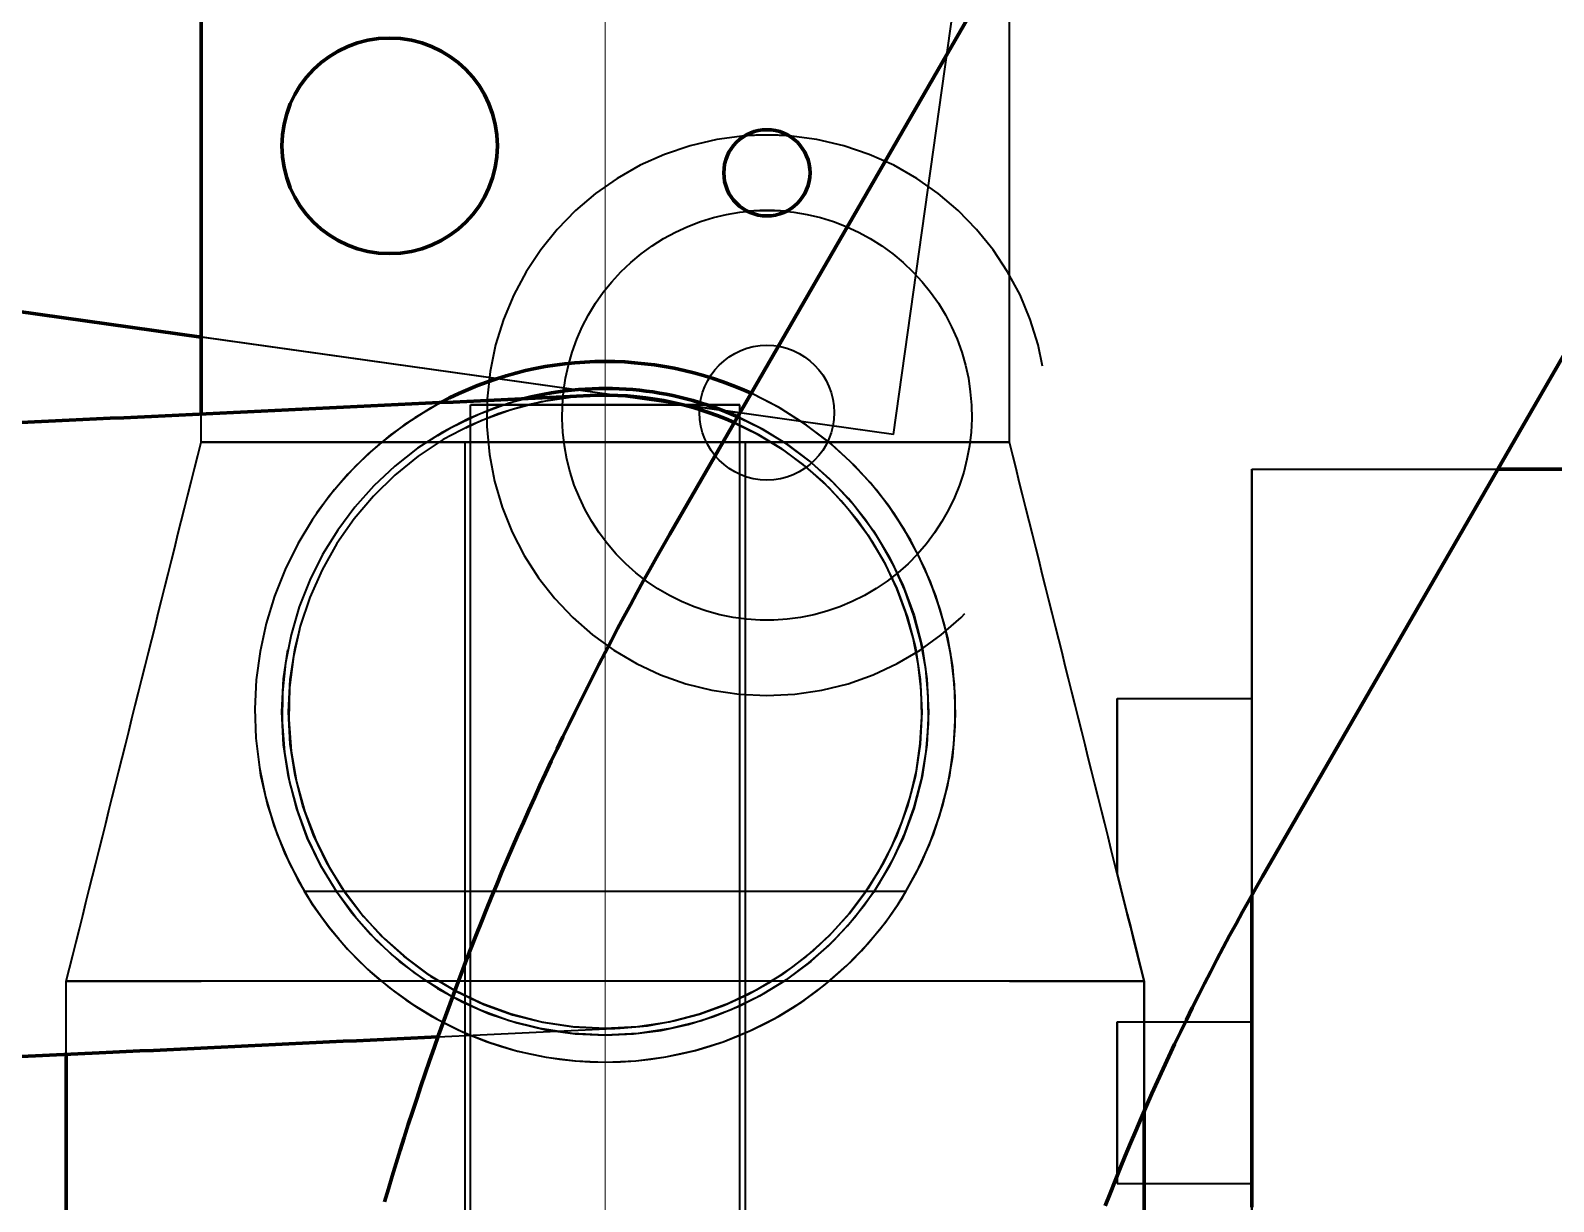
# Model space of a CAD drawing. Header units: millimetres. Extents: x 0 to 2382, y 0 to 420.
# Drawn here: x 287.28 to 292.93, y 317.12 to 321.47 of the extents above; entities that cross this region are included whole.
import ezdxf

# ---------------------------------------------------------------- set-up
doc = ezdxf.new("R2010")
doc.units = ezdxf.units.MM
doc.linetypes.add('IRAM-E-TRAZOS', pattern=[5, 4, -1])
doc.linetypes.add('IRAM-F-TRAZO-PUNTO', pattern=[20, 15, -2, 1, -2])
for name, color, linetype, lineweight in [('01-VISIBLE', 7, 'CONTINUOUS', 70), ('02-OCULTA', 4, 'IRAM-E-TRAZOS', 35), ('03-EJE', 1, 'IRAM-F-TRAZO-PUNTO', 18), ('08-FINA', 5, 'CONTINUOUS', 18)]:
    doc.layers.add(name, color=color, linetype=linetype, lineweight=lineweight)

msp = doc.modelspace()

# ---------------------------------------------------------------- linework, layer by layer
at = {"layer": '01-VISIBLE'}
for p, q in [((289.6524, 319.5971), (292.3126, 324.2047)), ((291.8521, 318.3271), (294.5124, 322.9347)), ((294.5124, 322.9347), (292.7246, 319.8382)), ((287.9125, 320.3287), (275.5583, 322.065)), ((287.9125, 320.0432), (287.9125, 321.6382)), ((287.4229, 320.0199), (278.5514, 319.598)), ((292.7246, 319.8382), (293.2125, 319.8382)), ((287.5346, 317.6726), (278.6631, 317.2506)), ((287.4125, 314.9382), (287.4125, 317.6668)), ((291.4125, 314.9382), (291.4125, 317.4567))]:
    msp.add_line(p, q, dxfattribs=at)
for points in [[(289.9288, 321.0746), (289.9289, 321.0746), (289.9289, 321.0747), (289.929, 321.0747), (289.9291, 321.0748), (289.9292, 321.0748), (289.9293, 321.0749)], [(287.4229, 320.0199), (287.4738, 320.0223), (287.5247, 320.0248), (287.5756, 320.0272), (287.6265, 320.0296), (287.6774, 320.032), (287.7283, 320.0344), (287.7792, 320.0369), (287.83, 320.0393), (287.8809, 320.0417), (287.9318, 320.0441), (287.9827, 320.0465), (288.0336, 320.049), (288.0845, 320.0514), (288.1354, 320.0538), (288.1863, 320.0562), (288.2371, 320.0586), (288.288, 320.0611), (288.3389, 320.0635), (288.3898, 320.0659), (288.4407, 320.0683), (288.4916, 320.0708), (288.5425, 320.0732), (288.5934, 320.0756), (288.6442, 320.078), (288.6951, 320.0804), (288.746, 320.0829), (288.7969, 320.0853), (288.8478, 320.0877), (288.8987, 320.0901), (288.9496, 320.0925), (289.0005, 320.095), (289.0514, 320.0974), (289.1022, 320.0998), (289.1531, 320.1022), (289.204, 320.1046), (289.2549, 320.1071), (289.3058, 320.1095), (289.3567, 320.1119)], [(288.5939, 317.1197), (288.608, 317.1677), (288.6224, 317.2156), (288.6369, 317.2635), (288.6517, 317.3112), (288.6666, 317.359), (288.6818, 317.4066), (288.6972, 317.4542), (288.7128, 317.5017), (288.7286, 317.5491), (288.7446, 317.5965), (288.7609, 317.6438), (288.7773, 317.691), (288.7939, 317.7382), (288.8108, 317.7853), (288.8279, 317.8323), (288.8452, 317.8792), (288.8626, 317.9261), (288.8803, 317.9728), (288.8982, 318.0195), (288.9163, 318.0661), (288.9347, 318.1127), (288.9532, 318.1591), (288.9719, 318.2055), (288.9908, 318.2518), (289.01, 318.298), (289.0293, 318.3441), (289.0489, 318.3901), (289.0686, 318.4361), (289.0886, 318.4819), (289.1087, 318.5277), (289.1291, 318.5734), (289.1496, 318.619), (289.1704, 318.6644), (289.1914, 318.7098), (289.2125, 318.7552), (289.2339, 318.8004), (289.2555, 318.8455), (289.2773, 318.8905), (289.2992, 318.9354), (289.3214, 318.9803), (289.3438, 319.025), (289.3663, 319.0696), (289.3891, 319.1141), (289.412, 319.1586), (289.4352, 319.2029), (289.4586, 319.2471), (289.4821, 319.2912), (289.5058, 319.3352), (289.5298, 319.3791), (289.5539, 319.4229), (289.5782, 319.4666), (289.6028, 319.5102), (289.6275, 319.5537), (289.6524, 319.5971)], [(291.2678, 317.1047), (291.286, 317.1515), (291.3045, 317.1982), (291.3232, 317.2448), (291.3422, 317.2913), (291.3615, 317.3377), (291.3811, 317.3839), (291.4009, 317.4301), (291.421, 317.4761), (291.4413, 317.522), (291.462, 317.5678), (291.4828, 317.6135), (291.504, 317.6591), (291.5254, 317.7045), (291.547, 317.7499), (291.569, 317.795), (291.5912, 317.8401), (291.6136, 317.8851), (291.6363, 317.9299), (291.6593, 317.9745), (291.6825, 318.0191), (291.7059, 318.0635), (291.7297, 318.1078), (291.7536, 318.1519), (291.7779, 318.1959), (291.8024, 318.2398), (291.8271, 318.2835), (291.8521, 318.3271)], [(291.8125, 318.2577), (291.8125, 318.2074), (291.8125, 318.1571), (291.8125, 318.1068), (291.8125, 318.0565), (291.8125, 318.0062), (291.8125, 317.9558), (291.8125, 317.9055), (291.8125, 317.8552), (291.8125, 317.8049), (291.8125, 317.7546), (291.8125, 317.7043), (291.8125, 317.654), (291.8125, 317.6036), (291.8125, 317.5533), (291.8125, 317.503), (291.8125, 317.4527), (291.8125, 317.4024), (291.8125, 317.3521), (291.8125, 317.3018), (291.8125, 317.2514), (291.8125, 317.2011), (291.8125, 317.1508), (291.8125, 317.1005)], [(287.5346, 317.6726), (287.5849, 317.675), (287.6352, 317.6774), (287.6855, 317.6798), (287.7358, 317.6821), (287.786, 317.6845), (287.8363, 317.6869), (287.8866, 317.6893), (287.9369, 317.6917), (287.9872, 317.6941), (288.0375, 317.6965), (288.0878, 317.6989), (288.1381, 317.7013), (288.1884, 317.7037), (288.2387, 317.7061), (288.289, 317.7085), (288.3393, 317.7108), (288.3895, 317.7132), (288.4398, 317.7156), (288.4901, 317.718), (288.5404, 317.7204), (288.5907, 317.7228), (288.641, 317.7252), (288.6913, 317.7276), (288.7416, 317.73), (288.7919, 317.7324)]]:
    msp.add_lwpolyline(points, dxfattribs=at)
for centre, radius in [((288.6125, 321.0382), 0.4), ((290.0125, 320.9382), 0.16)]:
    msp.add_circle(centre, radius, dxfattribs=at)
for radius, start, end in [(1.3, 65.3698, 118.0547), (1.2, 65.8188, 104.4389), (1.175, 65.9431, 92.7231)]:
    msp.add_arc((289.4125, 318.9382), radius, start, end, dxfattribs=at)
at = {"layer": '02-OCULTA'}
for p, q in [((292.3126, 324.2047), (289.6524, 319.5971)), ((290.4817, 319.9677), (275.5583, 322.065)), ((287.9125, 319.9382), (287.9125, 321.6382)), ((287.9125, 319.9382), (287.9125, 321.6382)), ((287.9125, 319.9382), (287.9125, 321.6382)), ((290.9125, 319.9382), (290.9125, 321.6382)), ((290.9125, 319.9382), (290.9125, 321.6382)), ((290.9125, 319.9382), (290.9125, 321.6382)), ((290.9125, 319.9382), (290.9125, 321.6382)), ((290.4817, 319.9677), (290.7044, 321.5521)), ((290.4817, 319.9677), (290.7044, 321.5521)), ((290.4817, 319.9677), (287.9125, 320.3287)), ((288.9125, 316.4769), (288.9125, 320.0769)), ((289.9125, 316.4769), (289.9125, 320.0769)), ((289.9125, 320.0477), (289.9125, 320.0769)), ((287.9125, 319.9382), (287.9125, 320.0432)), ((287.9125, 319.9382), (290.9125, 319.9382)), ((290.9125, 319.9382), (287.9125, 319.9382)), ((290.9125, 319.9382), (287.9125, 319.9382)), ((290.9125, 319.9382), (287.9125, 319.9382)), ((288.8925, 316.4769), (288.8925, 319.9382)), ((289.9325, 316.4769), (289.9325, 319.9382)), ((291.8125, 319.8382), (292.7246, 319.8382)), ((292.7246, 319.8382), (291.8521, 318.3271)), ((291.3125, 318.9882), (291.8125, 318.9882)), ((287.4125, 317.9382), (287.9125, 317.9382)), ((287.9125, 317.9382), (287.4125, 317.9382)), ((287.4125, 317.6668), (287.4125, 317.9382)), ((287.4125, 314.9382), (287.4125, 317.9382)), ((288.5818, 317.9382), (287.9125, 317.9382)), ((290.9125, 317.9382), (287.9125, 317.9382)), ((290.9125, 317.9382), (290.2432, 317.9382)), ((290.9125, 317.9382), (291.4125, 317.9382)), ((291.4125, 317.9382), (290.9125, 317.9382)), ((291.4125, 314.9382), (291.4125, 317.9382)), ((291.4125, 317.4567), (291.4125, 317.9382)), ((291.3125, 317.7882), (291.8125, 317.7882)), ((291.3125, 317.1882), (291.8125, 317.1882))]:
    msp.add_line(p, q, dxfattribs=at)
for points in [[(289.9414, 320.7949), (289.896, 320.8285), (289.8651, 320.8759), (289.8527, 320.931), (289.8601, 320.987), (289.8866, 321.037), (289.9288, 321.0746)], [(290.0836, 320.7949), (290.1291, 320.8286), (290.1599, 320.8761), (290.1724, 320.9313), (290.1647, 320.9874), (290.1381, 321.0374), (290.0957, 321.0749)], [(290.0125, 320.7982), (290.0627, 320.7966), (290.1127, 320.7916), (290.1623, 320.7833), (290.2112, 320.7718), (290.2593, 320.757), (290.3062, 320.7392), (290.3519, 320.7182), (290.3961, 320.6943), (290.4387, 320.6675), (290.4793, 320.638), (290.5179, 320.6058), (290.5543, 320.5712), (290.5883, 320.5342), (290.6199, 320.495), (290.6487, 320.4539), (290.6748, 320.4109), (290.698, 320.3664), (290.7182, 320.3203), (290.7353, 320.2731), (290.7493, 320.2248), (290.76, 320.1757), (290.7674, 320.126), (290.7716, 320.0759), (290.7724, 320.0257), (290.7699, 319.9755), (290.7641, 319.9255), (290.755, 319.8761), (290.7427, 319.8274), (290.7272, 319.7796), (290.7085, 319.7329), (290.6868, 319.6876), (290.6621, 319.6438), (290.6346, 319.6017), (290.6044, 319.5616), (290.5716, 319.5235), (290.5364, 319.4877), (290.4989, 319.4542), (290.4592, 319.4233), (290.4176, 319.3952), (290.3742, 319.3698), (290.3293, 319.3474), (290.2829, 319.328), (290.2354, 319.3116), (290.1869, 319.2985), (290.1376, 319.2886), (290.0878, 319.282), (290.0376, 319.2786), (289.9874, 319.2786), (289.9372, 319.282), (289.8874, 319.2886), (289.8381, 319.2985), (289.7896, 319.3116), (289.7421, 319.328), (289.6957, 319.3474), (289.6507, 319.3698), (289.6074, 319.3951), (289.5658, 319.4233), (289.5261, 319.4542), (289.4886, 319.4877), (289.4534, 319.5235), (289.4206, 319.5616), (289.3904, 319.6018), (289.3629, 319.6438), (289.3382, 319.6876), (289.3165, 319.7329), (289.2978, 319.7796), (289.2823, 319.8274), (289.2699, 319.8761), (289.2609, 319.9255), (289.2551, 319.9755), (289.2526, 320.0257), (289.2535, 320.0759), (289.2576, 320.126), (289.2651, 320.1757), (289.2758, 320.2248), (289.2897, 320.2731), (289.3068, 320.3203), (289.327, 320.3664), (289.3501, 320.411), (289.3762, 320.4539), (289.4051, 320.495), (289.4366, 320.5342), (289.4707, 320.5712), (289.5071, 320.6058), (289.5457, 320.638), (289.5864, 320.6675), (289.6289, 320.6943), (289.6731, 320.7182), (289.7188, 320.7392), (289.7657, 320.757), (289.8138, 320.7718), (289.8627, 320.7833), (289.9123, 320.7916), (289.9623, 320.7966), (290.0125, 320.7982)], [(289.4125, 320.0769), (289.3625, 320.0769), (289.3125, 320.0769), (289.2625, 320.0769), (289.2125, 320.0769), (289.1625, 320.0769), (289.1125, 320.0769), (289.0625, 320.0769), (289.0125, 320.0769), (288.9625, 320.0769), (288.9125, 320.0769)], [(288.9125, 320.0769), (288.9625, 320.0769), (289.0125, 320.0769), (289.0625, 320.0769), (289.1125, 320.0769), (289.1625, 320.0769), (289.2125, 320.0769), (289.2625, 320.0769), (289.3125, 320.0769), (289.3625, 320.0769), (289.4125, 320.0769), (289.4625, 320.0769), (289.5125, 320.0769), (289.5625, 320.0769), (289.6125, 320.0769), (289.6625, 320.0769), (289.7125, 320.0769), (289.7625, 320.0769), (289.8125, 320.0769), (289.8625, 320.0769), (289.9125, 320.0769)], [(289.9125, 320.0769), (289.8625, 320.0769), (289.8125, 320.0769), (289.7625, 320.0769), (289.7125, 320.0769), (289.6625, 320.0769), (289.6125, 320.0769), (289.5625, 320.0769), (289.5125, 320.0769), (289.4625, 320.0769), (289.4125, 320.0769)], [(289.7045, 320.0769), (289.7392, 320.072), (289.7739, 320.0671), (289.8085, 320.0623), (289.8432, 320.0574), (289.8778, 320.0525), (289.9125, 320.0477)], [(289.9125, 320.0477), (289.8778, 320.0525), (289.8432, 320.0574), (289.8085, 320.0623), (289.7739, 320.0671), (289.7392, 320.072), (289.7045, 320.0769)], [(289.7045, 320.0769), (289.7392, 320.0769), (289.7739, 320.0769), (289.8085, 320.0769), (289.8432, 320.0769), (289.8778, 320.0769), (289.9125, 320.0769)], [(289.9125, 320.0769), (289.8778, 320.0769), (289.8432, 320.0769), (289.8085, 320.0769), (289.7739, 320.0769), (289.7392, 320.0769), (289.7045, 320.0769)], [(287.4125, 317.9382), (287.4247, 317.987), (287.4369, 318.0358), (287.4491, 318.0846), (287.4613, 318.1333), (287.4735, 318.1821), (287.4857, 318.2309), (287.4979, 318.2797), (287.5101, 318.3285), (287.5223, 318.3772), (287.5345, 318.426), (287.5466, 318.4748), (287.5588, 318.5236), (287.571, 318.5724), (287.5832, 318.6212), (287.5954, 318.6699), (287.6076, 318.7187), (287.6198, 318.7675), (287.632, 318.8163), (287.6442, 318.8651), (287.6564, 318.9138), (287.6686, 318.9626), (287.6808, 319.0114), (287.693, 319.0602), (287.7052, 319.109), (287.7174, 319.1577), (287.7296, 319.2065), (287.7418, 319.2553), (287.754, 319.3041), (287.7662, 319.3529), (287.7784, 319.4016), (287.7905, 319.4504), (287.8027, 319.4992), (287.8149, 319.548), (287.8271, 319.5968), (287.8393, 319.6455), (287.8515, 319.6943), (287.8637, 319.7431), (287.8759, 319.7919), (287.8881, 319.8407), (287.9003, 319.8894), (287.9125, 319.9382)], [(287.4125, 317.9382), (287.4247, 317.987), (287.4369, 318.0358), (287.4491, 318.0846), (287.4613, 318.1333), (287.4735, 318.1821), (287.4857, 318.2309), (287.4979, 318.2797), (287.5101, 318.3285), (287.5223, 318.3772), (287.5345, 318.426), (287.5466, 318.4748), (287.5588, 318.5236), (287.571, 318.5724), (287.5832, 318.6212), (287.5954, 318.6699), (287.6076, 318.7187), (287.6198, 318.7675), (287.632, 318.8163), (287.6442, 318.8651), (287.6564, 318.9138), (287.6686, 318.9626), (287.6808, 319.0114), (287.693, 319.0602), (287.7052, 319.109), (287.7174, 319.1577), (287.7296, 319.2065), (287.7418, 319.2553), (287.754, 319.3041), (287.7662, 319.3529), (287.7784, 319.4016), (287.7905, 319.4504), (287.8027, 319.4992), (287.8149, 319.548), (287.8271, 319.5968), (287.8393, 319.6455), (287.8515, 319.6943), (287.8637, 319.7431), (287.8759, 319.7919), (287.8881, 319.8407), (287.9003, 319.8894), (287.9125, 319.9382)], [(289.4125, 319.9382), (289.3605, 319.9382), (289.3085, 319.9382), (289.2565, 319.9382), (289.2045, 319.9382), (289.1525, 319.9382), (289.1005, 319.9382), (289.0485, 319.9382), (288.9965, 319.9382), (288.9445, 319.9382), (288.8925, 319.9382)], [(288.8925, 319.9382), (288.9445, 319.9382), (288.9965, 319.9382), (289.0485, 319.9382), (289.1005, 319.9382), (289.1525, 319.9382), (289.2045, 319.9382), (289.2565, 319.9382), (289.3085, 319.9382), (289.3605, 319.9382), (289.4125, 319.9382), (289.4645, 319.9382), (289.5165, 319.9382), (289.5685, 319.9382), (289.6205, 319.9382), (289.6725, 319.9382), (289.7245, 319.9382), (289.7765, 319.9382), (289.8285, 319.9382), (289.8805, 319.9382), (289.9325, 319.9382)], [(289.9325, 319.9382), (289.8805, 319.9382), (289.8285, 319.9382), (289.7765, 319.9382), (289.7245, 319.9382), (289.6725, 319.9382), (289.6205, 319.9382), (289.5685, 319.9382), (289.5165, 319.9382), (289.4645, 319.9382), (289.4125, 319.9382)], [(291.4125, 317.9382), (291.4003, 317.987), (291.3881, 318.0358), (291.3759, 318.0846), (291.3637, 318.1333), (291.3515, 318.1821), (291.3393, 318.2309), (291.3271, 318.2797), (291.3149, 318.3285), (291.3027, 318.3772), (291.2905, 318.426), (291.2784, 318.4748), (291.2662, 318.5236), (291.254, 318.5724), (291.2418, 318.6212), (291.2296, 318.6699), (291.2174, 318.7187), (291.2052, 318.7675), (291.193, 318.8163), (291.1808, 318.8651), (291.1686, 318.9138), (291.1564, 318.9626), (291.1442, 319.0114), (291.132, 319.0602), (291.1198, 319.109), (291.1076, 319.1577), (291.0954, 319.2065), (291.0832, 319.2553), (291.071, 319.3041), (291.0588, 319.3529), (291.0466, 319.4016), (291.0345, 319.4504), (291.0223, 319.4992), (291.0101, 319.548), (290.9979, 319.5968), (290.9857, 319.6455), (290.9735, 319.6943), (290.9613, 319.7431), (290.9491, 319.7919), (290.9369, 319.8407), (290.9247, 319.8894), (290.9125, 319.9382)], [(291.4125, 317.9382), (291.4003, 317.987), (291.3881, 318.0358), (291.3759, 318.0846), (291.3637, 318.1333), (291.3515, 318.1821), (291.3393, 318.2309), (291.3271, 318.2797), (291.3149, 318.3285), (291.3027, 318.3772), (291.2905, 318.426), (291.2784, 318.4748), (291.2662, 318.5236), (291.254, 318.5724), (291.2418, 318.6212), (291.2296, 318.6699), (291.2174, 318.7187), (291.2052, 318.7675), (291.193, 318.8163), (291.1808, 318.8651), (291.1686, 318.9138), (291.1564, 318.9626), (291.1442, 319.0114), (291.132, 319.0602), (291.1198, 319.109), (291.1076, 319.1577), (291.0954, 319.2065), (291.0832, 319.2553), (291.071, 319.3041), (291.0588, 319.3529), (291.0466, 319.4016), (291.0345, 319.4504), (291.0223, 319.4992), (291.0101, 319.548), (290.9979, 319.5968), (290.9857, 319.6455), (290.9735, 319.6943), (290.9613, 319.7431), (290.9491, 319.7919), (290.9369, 319.8407), (290.9247, 319.8894), (290.9125, 319.9382)], [(291.8125, 317.0882), (291.8125, 317.1382), (291.8125, 317.1882), (291.8125, 317.2382), (291.8125, 317.2882), (291.8125, 317.3382), (291.8125, 317.3882), (291.8125, 317.4382), (291.8125, 317.4882), (291.8125, 317.5382), (291.8125, 317.5882), (291.8125, 317.6382), (291.8125, 317.6882), (291.8125, 317.7382), (291.8125, 317.7882), (291.8125, 317.8382), (291.8125, 317.8882), (291.8125, 317.9382), (291.8125, 317.9882), (291.8125, 318.0382), (291.8125, 318.0882), (291.8125, 318.1382), (291.8125, 318.1882), (291.8125, 318.2382), (291.8125, 318.2882), (291.8125, 318.3382), (291.8125, 318.3882), (291.8125, 318.4382), (291.8125, 318.4882), (291.8125, 318.5382), (291.8125, 318.5882), (291.8125, 318.6382), (291.8125, 318.6882), (291.8125, 318.7382), (291.8125, 318.7882), (291.8125, 318.8382), (291.8125, 318.8882), (291.8125, 318.9382), (291.8125, 318.9882), (291.8125, 319.0382), (291.8125, 319.0882), (291.8125, 319.1382), (291.8125, 319.1882), (291.8125, 319.2382), (291.8125, 319.2882), (291.8125, 319.3382), (291.8125, 319.3882), (291.8125, 319.4382), (291.8125, 319.4882), (291.8125, 319.5382), (291.8125, 319.5882), (291.8125, 319.6382), (291.8125, 319.6882), (291.8125, 319.7382), (291.8125, 319.7882), (291.8125, 319.8382)], [(291.8125, 319.8382), (291.8125, 319.7872), (291.8125, 319.7363), (291.8125, 319.6853), (291.8125, 319.6343), (291.8125, 319.5833), (291.8125, 319.5323), (291.8125, 319.4813), (291.8125, 319.4304), (291.8125, 319.3794), (291.8125, 319.3284), (291.8125, 319.2774), (291.8125, 319.2264), (291.8125, 319.1754), (291.8125, 319.1245), (291.8125, 319.0735), (291.8125, 319.0225), (291.8125, 318.9715), (291.8125, 318.9205), (291.8125, 318.8695), (291.8125, 318.8186), (291.8125, 318.7676), (291.8125, 318.7166), (291.8125, 318.6656), (291.8125, 318.6146), (291.8125, 318.5636), (291.8125, 318.5127), (291.8125, 318.4617), (291.8125, 318.4107), (291.8125, 318.3597), (291.8125, 318.3087), (291.8125, 318.2577)], [(289.6524, 319.5971), (289.6275, 319.5537), (289.6028, 319.5102), (289.5782, 319.4666), (289.5539, 319.4229), (289.5298, 319.3791), (289.5058, 319.3352), (289.4821, 319.2912), (289.4586, 319.2471), (289.4352, 319.2029), (289.412, 319.1586), (289.3891, 319.1141), (289.3663, 319.0696), (289.3438, 319.025), (289.3214, 318.9803), (289.2992, 318.9354), (289.2773, 318.8905), (289.2555, 318.8455), (289.2339, 318.8004), (289.2125, 318.7552), (289.1914, 318.7098), (289.1704, 318.6644), (289.1496, 318.619), (289.1291, 318.5734), (289.1087, 318.5277), (289.0886, 318.4819), (289.0686, 318.4361), (289.0489, 318.3901), (289.0293, 318.3441), (289.01, 318.298), (288.9908, 318.2518), (288.9719, 318.2055), (288.9532, 318.1591), (288.9347, 318.1127), (288.9163, 318.0661), (288.8982, 318.0195), (288.8803, 317.9728), (288.8626, 317.9261), (288.8452, 317.8792), (288.8279, 317.8323), (288.8108, 317.7853), (288.7939, 317.7382), (288.7773, 317.691), (288.7609, 317.6438), (288.7446, 317.5965), (288.7286, 317.5491), (288.7128, 317.5017), (288.6972, 317.4542), (288.6818, 317.4066), (288.6666, 317.359), (288.6517, 317.3112), (288.6369, 317.2635), (288.6224, 317.2156), (288.608, 317.1677), (288.5939, 317.1197)], [(291.3125, 318.3382), (291.3125, 318.3882), (291.3125, 318.4382), (291.3125, 318.4882), (291.3125, 318.5382), (291.3125, 318.5882), (291.3125, 318.6382), (291.3125, 318.6882), (291.3125, 318.7382), (291.3125, 318.7882), (291.3125, 318.8382), (291.3125, 318.8882), (291.3125, 318.9382), (291.3125, 318.9882)], [(291.3125, 318.9882), (291.3125, 318.9382), (291.3125, 318.8882), (291.3125, 318.8382), (291.3125, 318.7882), (291.3125, 318.7382), (291.3125, 318.6882), (291.3125, 318.6382), (291.3125, 318.5882), (291.3125, 318.5382), (291.3125, 318.4882), (291.3125, 318.4382), (291.3125, 318.3882), (291.3125, 318.3382)], [(291.8125, 317.0882), (291.8125, 317.1382), (291.8125, 317.1882), (291.8125, 317.2382), (291.8125, 317.2882), (291.8125, 317.3382), (291.8125, 317.3882), (291.8125, 317.4382), (291.8125, 317.4882), (291.8125, 317.5382), (291.8125, 317.5882), (291.8125, 317.6382), (291.8125, 317.6882), (291.8125, 317.7382), (291.8125, 317.7882), (291.8125, 317.8382), (291.8125, 317.8882), (291.8125, 317.9382), (291.8125, 317.9882), (291.8125, 318.0382), (291.8125, 318.0882), (291.8125, 318.1382), (291.8125, 318.1882), (291.8125, 318.2382), (291.8125, 318.2882), (291.8125, 318.3382), (291.8125, 318.3882), (291.8125, 318.4382), (291.8125, 318.4882), (291.8125, 318.5382), (291.8125, 318.5882), (291.8125, 318.6382), (291.8125, 318.6882), (291.8125, 318.7382), (291.8125, 318.7882), (291.8125, 318.8382), (291.8125, 318.8882), (291.8125, 318.9382), (291.8125, 318.9882)], [(291.8125, 318.9882), (291.8125, 318.9382), (291.8125, 318.8882), (291.8125, 318.8382), (291.8125, 318.7882), (291.8125, 318.7382), (291.8125, 318.6882), (291.8125, 318.6382), (291.8125, 318.5882), (291.8125, 318.5382), (291.8125, 318.4882), (291.8125, 318.4382), (291.8125, 318.3882), (291.8125, 318.3382), (291.8125, 318.2882), (291.8125, 318.2382), (291.8125, 318.1882), (291.8125, 318.1382), (291.8125, 318.0882), (291.8125, 318.0382), (291.8125, 317.9882), (291.8125, 317.9382), (291.8125, 317.8882), (291.8125, 317.8382), (291.8125, 317.7882), (291.8125, 317.7382), (291.8125, 317.6882), (291.8125, 317.6382), (291.8125, 317.5882), (291.8125, 317.5382), (291.8125, 317.4882), (291.8125, 317.4382), (291.8125, 317.3882), (291.8125, 317.3382), (291.8125, 317.2882), (291.8125, 317.2382), (291.8125, 317.1882), (291.8125, 317.1382), (291.8125, 317.0882)], [(291.8521, 318.3271), (291.8271, 318.2835), (291.8024, 318.2398), (291.7779, 318.1959), (291.7536, 318.1519), (291.7297, 318.1078), (291.7059, 318.0635), (291.6825, 318.0191), (291.6593, 317.9745), (291.6363, 317.9299), (291.6136, 317.8851), (291.5912, 317.8401), (291.569, 317.795), (291.547, 317.7499), (291.5254, 317.7045), (291.504, 317.6591), (291.4828, 317.6135), (291.462, 317.5678), (291.4413, 317.522), (291.421, 317.4761), (291.4009, 317.4301), (291.3811, 317.3839), (291.3615, 317.3377), (291.3422, 317.2913), (291.3232, 317.2448), (291.3045, 317.1982), (291.286, 317.1515), (291.2678, 317.1047)], [(291.3125, 318.3382), (291.325, 318.2882), (291.3375, 318.2382), (291.35, 318.1882), (291.3625, 318.1382), (291.375, 318.0882), (291.3875, 318.0382), (291.4, 317.9882), (291.4125, 317.9382)], [(291.4125, 317.9382), (291.4, 317.9882), (291.3875, 318.0382), (291.375, 318.0882), (291.3625, 318.1382), (291.35, 318.1882), (291.3375, 318.2382), (291.325, 318.2882), (291.3125, 318.3382)], [(290.5285, 318.2716), (290.4778, 318.2716), (290.4271, 318.2716), (290.3764, 318.2716), (290.3256, 318.2716), (290.2749, 318.2716), (290.2242, 318.2716), (290.1734, 318.2716), (290.1227, 318.2716), (290.072, 318.2716), (290.0213, 318.2716), (289.9705, 318.2716), (289.9198, 318.2716), (289.8691, 318.2716), (289.8183, 318.2716), (289.7676, 318.2716), (289.7169, 318.2716), (289.6661, 318.2716), (289.6154, 318.2716), (289.5647, 318.2716), (289.514, 318.2716), (289.4632, 318.2716), (289.4125, 318.2716), (289.3618, 318.2716), (289.311, 318.2716), (289.2603, 318.2716), (289.2096, 318.2716), (289.1589, 318.2716), (289.1081, 318.2716), (289.0574, 318.2716), (289.0067, 318.2716), (288.9559, 318.2716), (288.9052, 318.2716), (288.8545, 318.2716), (288.8037, 318.2716), (288.753, 318.2716), (288.7023, 318.2716), (288.6516, 318.2716), (288.6008, 318.2716), (288.5501, 318.2716), (288.4994, 318.2716), (288.4486, 318.2716), (288.3979, 318.2716), (288.3472, 318.2716), (288.2965, 318.2716)], [(288.5818, 317.9382), (288.5402, 317.9743), (288.5001, 318.0122), (288.4617, 318.0517), (288.425, 318.0928), (288.39, 318.1354), (288.3569, 318.1794), (288.3257, 318.2249), (288.2965, 318.2716)], [(290.2432, 317.9382), (290.2848, 317.9743), (290.3249, 318.0122), (290.3633, 318.0517), (290.4, 318.0928), (290.435, 318.1354), (290.4681, 318.1794), (290.4993, 318.2249), (290.5285, 318.2716)], [(287.9125, 317.9382), (287.8625, 317.9382), (287.8125, 317.9382), (287.7625, 317.9382), (287.7125, 317.9382), (287.6625, 317.9382), (287.6125, 317.9382), (287.5625, 317.9382), (287.5125, 317.9382), (287.4625, 317.9382), (287.4125, 317.9382)], [(287.9125, 317.9382), (287.8625, 317.9382), (287.8125, 317.9382), (287.7625, 317.9382), (287.7125, 317.9382), (287.6625, 317.9382), (287.6125, 317.9382), (287.5625, 317.9382), (287.5125, 317.9382), (287.4625, 317.9382), (287.4125, 317.9382)], [(290.9125, 317.9382), (290.9625, 317.9382), (291.0125, 317.9382), (291.0625, 317.9382), (291.1125, 317.9382), (291.1625, 317.9382), (291.2125, 317.9382), (291.2625, 317.9382), (291.3125, 317.9382), (291.3625, 317.9382), (291.4125, 317.9382)], [(290.9125, 317.9382), (290.9625, 317.9382), (291.0125, 317.9382), (291.0625, 317.9382), (291.1125, 317.9382), (291.1625, 317.9382), (291.2125, 317.9382), (291.2625, 317.9382), (291.3125, 317.9382), (291.3625, 317.9382), (291.4125, 317.9382)], [(291.4125, 317.0882), (291.4125, 317.1382), (291.4125, 317.1882), (291.4125, 317.2382), (291.4125, 317.2882), (291.4125, 317.3382), (291.4125, 317.3882), (291.4125, 317.4382), (291.4125, 317.4882), (291.4125, 317.5382), (291.4125, 317.5882), (291.4125, 317.6382), (291.4125, 317.6882), (291.4125, 317.7382), (291.4125, 317.7882), (291.4125, 317.8382), (291.4125, 317.8882), (291.4125, 317.9382)], [(291.4125, 317.9382), (291.4125, 317.8882), (291.4125, 317.8382), (291.4125, 317.7882), (291.4125, 317.7382), (291.4125, 317.6882), (291.4125, 317.6382), (291.4125, 317.5882), (291.4125, 317.5382), (291.4125, 317.4882), (291.4125, 317.4382), (291.4125, 317.3882), (291.4125, 317.3382), (291.4125, 317.2882), (291.4125, 317.2382), (291.4125, 317.1882), (291.4125, 317.1382), (291.4125, 317.0882)], [(288.7919, 317.7324), (288.8439, 317.7349), (288.8959, 317.7373), (288.948, 317.7398), (289, 317.7423), (289.0521, 317.7448), (289.1041, 317.7472), (289.1561, 317.7497), (289.2082, 317.7522), (289.2602, 317.7547), (289.3122, 317.7571), (289.3643, 317.7596), (289.4163, 317.7621), (289.4683, 317.7646)], [(291.3125, 317.1882), (291.3125, 317.2382), (291.3125, 317.2882), (291.3125, 317.3382), (291.3125, 317.3882), (291.3125, 317.4382), (291.3125, 317.4882), (291.3125, 317.5382), (291.3125, 317.5882), (291.3125, 317.6382), (291.3125, 317.6882), (291.3125, 317.7382), (291.3125, 317.7882)], [(291.3125, 317.7882), (291.3125, 317.7382), (291.3125, 317.6882), (291.3125, 317.6382), (291.3125, 317.5882), (291.3125, 317.5382), (291.3125, 317.4882), (291.3125, 317.4382), (291.3125, 317.3882), (291.3125, 317.3382), (291.3125, 317.2882), (291.3125, 317.2382), (291.3125, 317.1882)], [(291.8125, 317.1882), (291.8125, 317.2382), (291.8125, 317.2882), (291.8125, 317.3382), (291.8125, 317.3882), (291.8125, 317.4382), (291.8125, 317.4882), (291.8125, 317.5382), (291.8125, 317.5882), (291.8125, 317.6382), (291.8125, 317.6882), (291.8125, 317.7382), (291.8125, 317.7882)], [(291.8125, 317.7882), (291.8125, 317.7382), (291.8125, 317.6882), (291.8125, 317.6382), (291.8125, 317.5882), (291.8125, 317.5382), (291.8125, 317.4882), (291.8125, 317.4382), (291.8125, 317.3882), (291.8125, 317.3382), (291.8125, 317.2882), (291.8125, 317.2382), (291.8125, 317.1882)]]:
    msp.add_lwpolyline(points, dxfattribs=at)
for centre, radius in [((288.6125, 321.0382), 0.4), ((288.6125, 321.0382), 0.4), ((288.6125, 321.0382), 0.4), ((288.6125, 321.0382), 0.4), ((288.6125, 321.0382), 0.4), ((288.6125, 321.0382), 0.4), ((288.6125, 321.0382), 0.4), ((290.0125, 320.9382), 0.16), ((290.0125, 320.9382), 0.16), ((290.0125, 320.9382), 0.16), ((290.0125, 320.9382), 0.16), ((290.0125, 320.9382), 0.16), ((290.0125, 320.9382), 0.16), ((290.0125, 320.0482), 0.25), ((290.0125, 320.0482), 0.25), ((289.4125, 318.9382), 1.2), ((289.4125, 318.9382), 1.175)]:
    msp.add_circle(centre, radius, dxfattribs=at)
for centre, radius, start, end in [((290.0125, 320.9382), 0.16, 90, 121.3322), ((290.0125, 320.9382), 0.16, 58.6678, 90), ((290.0125, 320.0382), 1.04, 94.5886, 85.4114), ((290.0125, 320.0382), 1.04, 90, 94.5886), ((290.0125, 320.0382), 1.04, 85.4114, 90), ((290.0125, 320.0382), 0.76, 90, 95.3682), ((290.0125, 320.9382), 0.16, -116.3843, -63.6157), ((290.0125, 320.0382), 0.76, 84.6318, 90), ((289.4125, 318.9382), 1.3, -30.8519, -149.1481), ((289.4125, 318.9382), 1.3, 118.0547, -90), ((289.4125, 318.9382), 1.2, 104.4389, -90), ((289.4125, 318.9382), 1.175, 92.7231, -90), ((289.4125, 318.9382), 1.3, -90, 65.3698), ((289.4125, 318.9382), 1.2, -90, 65.8188), ((289.4125, 318.9382), 1.175, -87.2769, 65.9431), ((289.4125, 318.9382), 1.3, -129.7151, -90), ((289.4125, 318.9382), 1.3, -90, -50.2849), ((289.4125, 318.9382), 1.175, -90, -87.2769)]:
    msp.add_arc(centre, radius, start, end, dxfattribs=at)
at = {"layer": '03-EJE'}
msp.add_line((289.4125, 216.41), (289.4125, 324.3623), dxfattribs=at)
at = {"layer": '08-FINA'}
msp.add_circle((283.45, 318.8003), 18.4167, dxfattribs=at)

doc.saveas('drawing.dxf')
